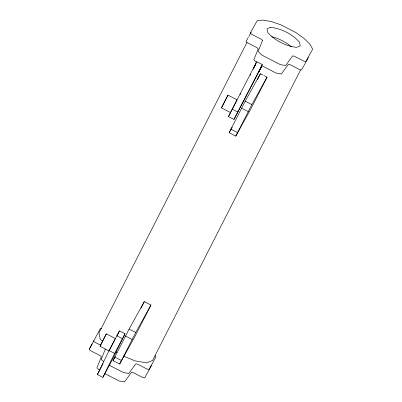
<?xml version="1.0" encoding="UTF-8"?>
<svg xmlns="http://www.w3.org/2000/svg" width="402" height="402" viewBox="0 0 402 402"><rect width="100%" height="100%" fill="white"/><g stroke="black" fill="none" stroke-linecap="round" stroke-linejoin="round"><path stroke-width="0.6" d="M105.384 348.996L101.254 359.333L103.721 361.795M100.023 346.268L106.329 333.871L115.399 338.534L109.093 350.926L100.023 346.268L106.329 333.871M221.442 107.917L227.969 95.118L237.039 99.781L230.512 112.575L221.442 107.917L227.969 95.118M97.39 374.533L109.068 350.579L119.479 330.891L125.012 333.735L113.334 357.685L102.922 377.372L97.39 374.533L103.098 363.564M117.037 335.906L119.479 330.891M228.442 116.58L256.757 61.712L262.285 64.556L258.637 72.043L261.34 67.159L233.974 119.419L228.442 116.58L230.547 112.781M102.922 377.372L114.6 353.418L125.012 333.735M256.757 61.712L253.104 69.199L254.31 67.028M113.042 360.599L129.102 329.072L144.308 301.641L150.946 305.053L134.886 336.58L119.68 364.006L113.042 360.599L115.173 356.755M233.974 119.419L262.285 64.556M264.28 75.737L267.044 77.159L250.984 108.681L235.778 136.112L229.145 132.705L245.205 101.178L260.411 73.747L263.174 75.169M119.68 364.006L135.74 332.484L150.946 305.053M235.778 136.112L251.843 104.59L267.044 77.159M99.832 370.639L96.957 367.77L101.314 356.855A2.497 0.794 27 0 0 99.46 355.257L91.133 350.981A2.497 0.794 27 0 1 89.294 349.147L100.334 328.55L101.52 328.444M246.949 42.426L98.927 332.982L100.204 339.007L102.766 341.564M140.926 308.279L144.308 301.641M257.31 79.832L260.411 73.747M300.56 69.978L152.534 360.529L146.629 362.865L135.117 360.885L123.339 356.041M240.039 94.621L240.612 93.52M250.074 75.34L250.652 74.234M248.22 37.517L246.17 41.215A2.497 0.794 27 0 0 248.004 43.049L256.33 47.33A2.497 0.794 27 0 1 258.19 48.928L253.833 59.838L256.707 62.712M248.808 36.456L251.155 32.225M89.294 349.147L92.229 343.856M254.908 65.948L255.511 64.863M229.145 132.705L232.185 127.218M308.404 57.571L301.666 69.737A2.497 0.794 27 0 1 299.063 69.285L290.736 65.008A2.497 0.794 27 0 0 288.324 64.415L281.33 73.973L276.089 73.069L261.35 65.496M151.534 365.503L144.79 377.664A2.497 0.794 27 0 1 142.187 377.217L133.861 372.935A2.497 0.794 27 0 0 131.449 372.342L124.459 381.9L119.213 380.995L104.475 373.423M271.677 36.693C278.827 38.466 285.777 42.014 291.37 46.818M245.205 101.178L251.843 104.59M241.572 108.158L248.21 111.57M232.095 109.093L237.622 111.937M230.864 129.173L237.502 132.585M129.102 329.072L135.74 332.484M125.469 336.052L132.107 339.464M116.776 335.77L122.303 338.615M100.425 345.112L95.43 342.544A2.497 0.794 27 0 1 93.596 340.71M109.068 350.579L114.6 353.418M114.766 357.066L121.399 360.478M109.319 365.267L123.514 372.564L128.756 373.463L135.745 363.905A2.497 0.794 27 0 1 138.157 364.498L146.484 368.78A2.497 0.794 27 0 0 149.087 369.227L155.83 357.066L154.976 355.559M115.982 351.916L117.007 352.554M262.486 40.491L258.129 51.401L261.828 55.094L280.385 64.632L285.631 65.536L292.621 55.978A2.497 0.794 27 0 1 295.033 56.571L303.359 60.848A2.497 0.794 27 0 0 305.962 61.3L312.706 49.134L309.857 44.109L304.098 38.436L295.837 32.527L280.727 24.778L271.234 21.542L263.129 20.1L257.21 20.618L250.466 32.778A2.497 0.794 27 0 0 252.305 34.612L260.632 38.893A2.497 0.794 27 0 1 262.486 40.491M270.611 27.336L266.943 28.788L267.732 32.532C275.079 40.753 285.631 46.084 296.57 47.351L300.239 45.898L299.45 42.155C292.103 33.929 281.546 28.602 270.611 27.336"/></g></svg>
